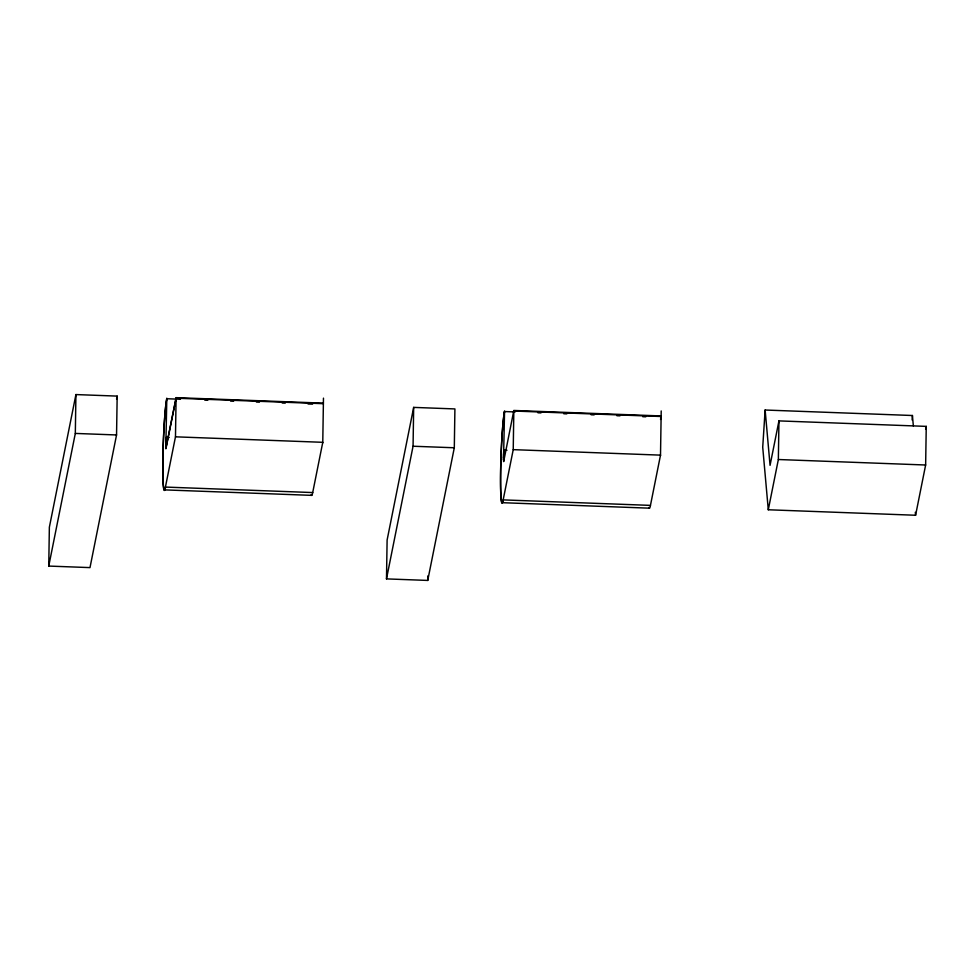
<?xml version="1.0" encoding="UTF-8"?>
<svg xmlns="http://www.w3.org/2000/svg" width="975" height="975" viewBox="0 0 975 975"><rect width="100%" height="100%" fill="white"/><g stroke="black" fill="none" stroke-linecap="round" stroke-linejoin="round"><path stroke-width="1.46" d="M165.738 445.039L165.872 448.805L176.085 398.202L323.371 403.687M503.49 457.531L503.441 459.408M48.75 566.073L49.359 527.231L75.928 394.57L117.171 396.106L116.549 434.96L89.993 567.608L48.75 566.073L75.319 433.424L75.928 394.57M175.476 436.824L322.774 442.309L312.707 492.558L165.421 487.073L175.476 436.824L176.085 398.202M322.762 442.869L323.468 398.141M386.49 578.894L387.112 540.04L413.668 407.392L454.911 408.927L454.301 447.769L427.732 580.43L386.49 578.894L413.059 446.233L413.668 407.392M427.732 580.43L427.806 575.945M513.228 449.646L660.514 455.13L650.459 505.379L503.161 499.895L513.228 449.646L513.825 411.023L661.123 416.508L660.526 419.457M660.502 455.678L661.208 410.95M768.288 509.767L778.355 459.518L778.952 420.895L926.25 426.38L925.641 465.002L915.586 515.251L768.288 509.767L762.718 447.22L765.131 410.024L912.417 415.508L913.356 425.977M165.701 444.917L165.762 444.052M165.75 444.381L165.701 446.891M503.453 457.36L503.527 456.178M503.502 456.861L503.77 460.712M165.726 444.173L165.774 443.357M165.738 443.406L165.799 441.87M503.49 456.227L503.527 455.069M503.551 455.483L503.551 454.679M503.575 454.789L503.587 453.936M503.6 454.447L503.709 452.217M165.872 441.297L165.884 440.408M165.884 440.968L165.957 439.408M503.636 453.789L504.562 410.987L503.917 415.009A47.604 2.803 -87.9 0 0 500.553 476.227A47.604 2.803 -87.9 0 0 503.149 500.443M912.137 419.969L912.417 415.508M165.933 440.347L165.933 439.725M165.969 439.762L166.81 398.178L166.164 402.2A47.604 2.803 -87.9 0 0 162.813 463.418A47.604 2.803 -87.9 0 0 165.409 487.634M165.994 439.481L166.201 437.361L169.236 437.47M503.746 452.303L503.758 451.632M503.77 452.034L503.941 450.17L506.976 450.279M116.573 399.092L117.171 396.106M778.952 420.895L770.055 465.343L765.131 410.024M925.653 429.341L926.25 426.38M323.383 403.138L176.097 397.654L165.945 448.195L165.75 446.733M661.135 415.947L513.837 410.463L503.661 461.602L503.49 459.298M180.473 399.238L166.798 398.738A47.007 2.779 -87.9 0 0 162.91 458.908A47.007 2.779 -87.9 0 0 165.421 487.073M204.762 400.152L207.797 400.262M230.575 401.115L233.622 401.225M256.388 402.066L259.435 402.188M282.214 403.028L285.248 403.15M308.027 403.991L312.573 404.162M515.178 411.938L504.55 411.548A47.007 2.779 -87.9 0 0 500.65 471.717A47.007 2.779 -87.9 0 0 503.161 499.895M537.956 412.791L540.991 412.9M563.769 413.753L566.804 413.863M591.106 414.765L594.141 414.887M616.919 415.728L619.954 415.85M642.732 416.691L645.767 416.8M778.355 459.518L925.641 465.002M75.319 433.424L116.549 434.96M413.059 446.233L454.301 447.769M164.422 489.877L311.72 495.361M502.174 502.686L649.46 508.17M915.318 512.277L915.586 515.251M312.707 492.558A47.007 2.779 -87.9 0 1 311.196 494.642M650.459 505.379A47.007 2.779 -87.9 0 1 648.948 507.463"/></g></svg>
